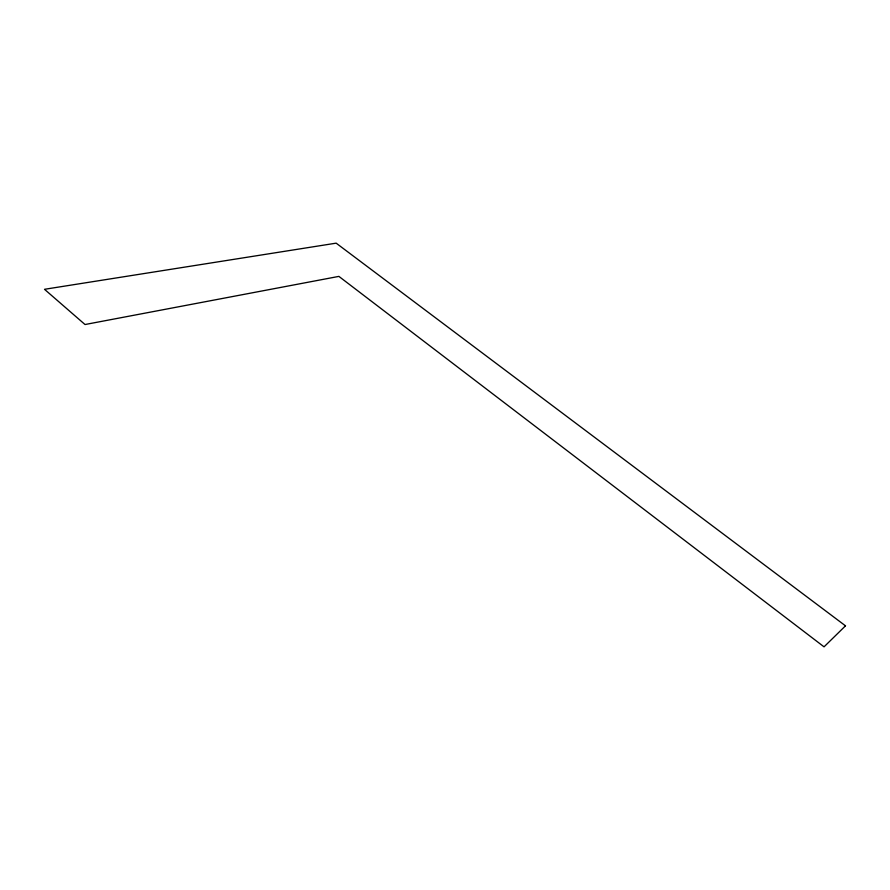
<?xml version="1.0" encoding="UTF-8"?>
<svg xmlns="http://www.w3.org/2000/svg" width="890" height="890" viewBox="0 0 890 890"><rect width="100%" height="100%" fill="white"/><g stroke="black" fill="none" stroke-linecap="round" stroke-linejoin="round"><path stroke-width="1.33" d="M845.5 625.826L824.051 646.841L338.89 276.389L85.028 324.527L44.5 289.306L336.164 243.159L845.5 625.826"/></g></svg>
